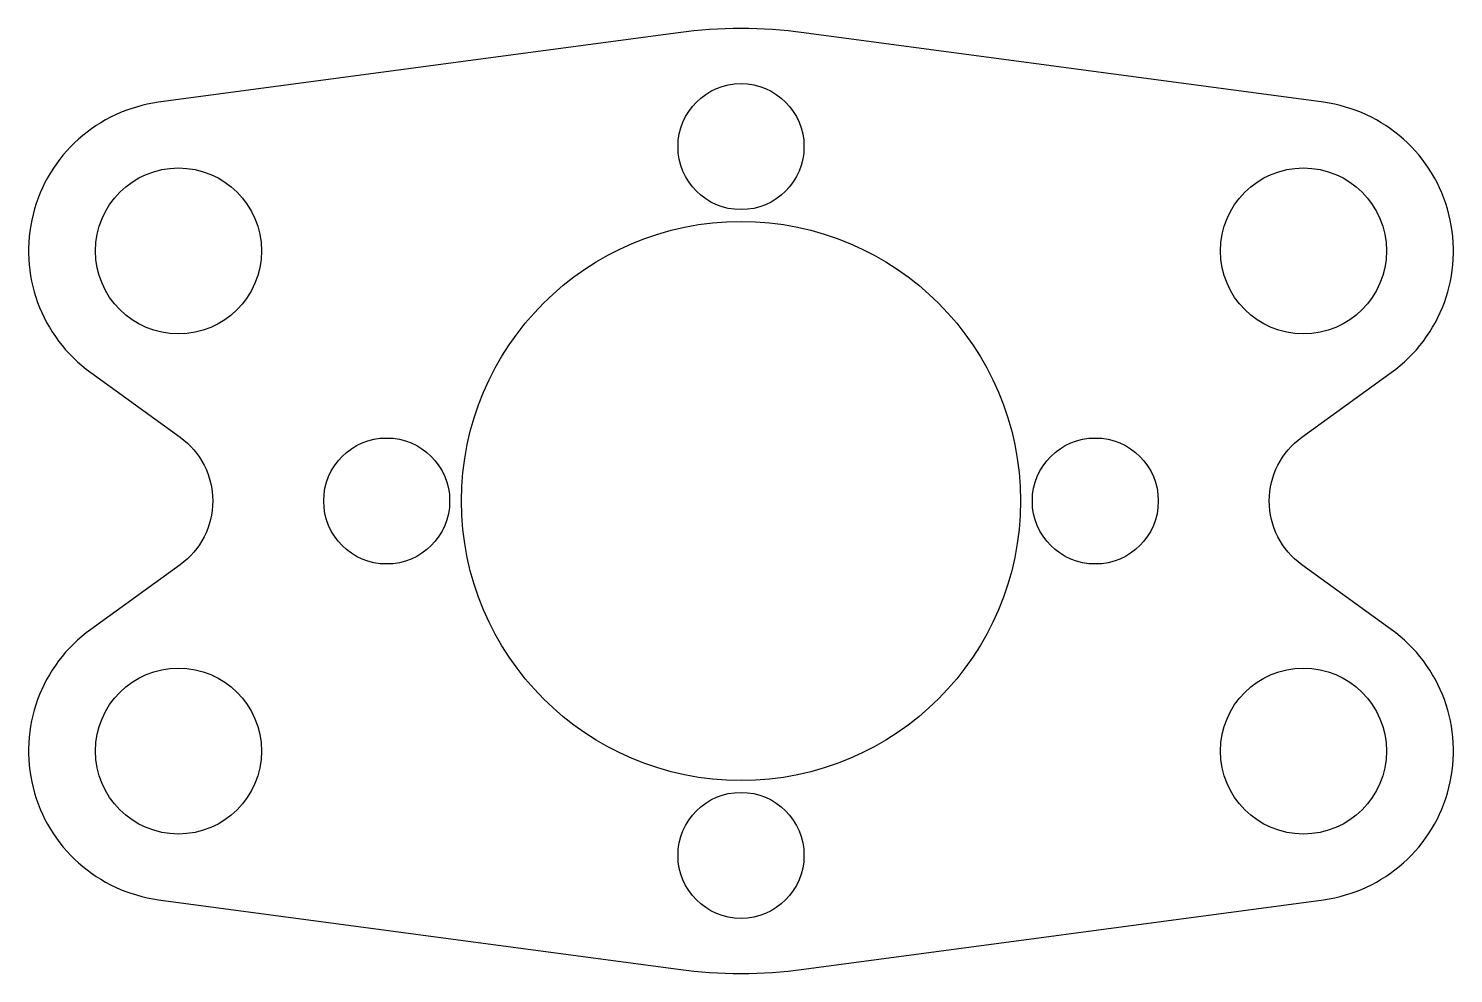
# Model space of a CAD drawing. Header units: millimetres. Extents: x -18.1 to 18.1, y -12 to 12.
import ezdxf

# ---------------------------------------------------------------- set-up
doc = ezdxf.new("R2010")
doc.units = ezdxf.units.MM
doc.layers.get('0').update_dxf_attribs({"linetype": 'CONTINUOUS'})

msp = doc.modelspace()

# ---------------------------------------------------------------- linework, layer by layer
msp.add_lwpolyline([(16.517, 3.261, 0.678014), (14.793, 10.126), (1.593, 11.894, 0.066652), (-1.593, 11.894), (-14.793, 10.126, 0.678014), (-16.517, 3.261), (-14.247, 1.622, -0.511481), (-14.247, -1.622), (-16.517, -3.261, 0.678014), (-14.793, -10.126), (-1.593, -11.894, 0.066652), (1.593, -11.894), (14.793, -10.126, 0.678014), (16.517, -3.261), (14.247, -1.622, -0.511481), (14.247, 1.622)], format="xyb", close=True)
for centre, radius in [((0, 9), 1.6), ((-14.288, 6.35), 2.108), ((14.287, 6.35), 2.108), ((0, 0), 7.1), ((-9, 0), 1.6), ((9, 0), 1.6), ((-14.288, -6.35), 2.108), ((14.287, -6.35), 2.108), ((0, -9), 1.6)]:
    msp.add_circle(centre, radius)

doc.saveas('drawing.dxf')
